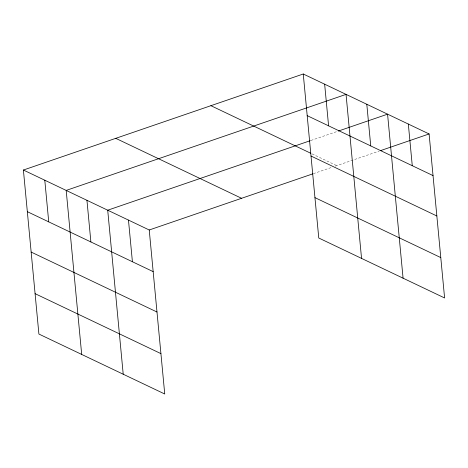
<?xml version="1.0" encoding="UTF-8"?>
<svg xmlns="http://www.w3.org/2000/svg" width="468" height="468" viewBox="0 0 468 468"><rect width="100%" height="100%" fill="white"/><g stroke="black" fill="none" stroke-linecap="round" stroke-linejoin="round"><path stroke-width="0.35" stroke-dasharray="2.34 1.75" d="M310.951 140.458L337.633 131.303M313.297 173.686L331.917 167.298M335.363 166.117L379.156 151.088M312.086 153.896L336.744 165.643"/><path stroke-width="0.7" d="M23.4 170.03L149.233 229.987L164.742 394.003L38.902 334.047L23.4 170.03L303.258 73.997L429.097 133.953L444.6 297.97L318.766 238.013L303.258 73.997M310.266 140.692L107.71 210.202L123.213 374.219M338.317 131.069L387.568 114.169L403.077 278.185M149.233 229.987L312.606 173.926M380.525 150.62L429.097 133.953M307.195 115.643L433.035 175.599M210.904 105.686L310.787 153.276M311.015 156.025L436.849 215.982M314.946 197.631L440.78 257.587M115.754 138.341L241.587 198.297M27.337 211.676L153.171 271.633M31.157 252.059L156.991 312.016M35.088 293.664L160.922 353.621M408.33 124.061L412.267 165.707M366.807 104.276L370.744 145.922M361.548 258.4L346.045 94.378L66.187 190.412L81.689 354.434M324.652 84.187L328.589 125.839M128.472 220.095L132.409 261.741M86.949 200.31L90.886 241.956M44.793 180.221L48.73 221.873"/></g></svg>
